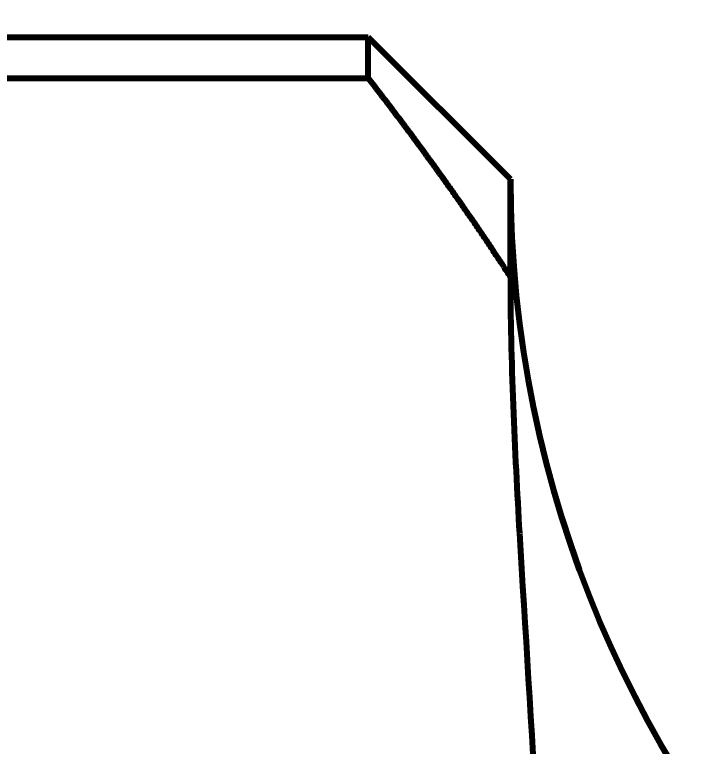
# Model space of a CAD drawing. Header units: millimetres. Extents: x -92220 to 11040, y -5929 to 27498.
# Drawn here: x 6837.011 to 6839.436, y 416.503 to 419.079 of the extents above; entities that cross this region are included whole.
import ezdxf

# ---------------------------------------------------------------- set-up
doc = ezdxf.new("R2010")
doc.units = ezdxf.units.MM
doc.layers.add('13 Канализация 2', color=7, linetype='Continuous')
doc.layers.add('33 Вода ветка 13', color=7, linetype='Continuous')
doc.styles.get("Standard").update_dxf_attribs({"font": 'arial.ttf'})
doc.dimstyles.new('ISO-25', dxfattribs={"dimtxt": 2.5, "dimasz": 2.5, "dimexe": 1.25, "dimexo": 0.625, "dimtad": 1, "dimtxsty": 'Standard', "dimcen": 2.5, "dimadec": 0, "dimazin": 0, "dimtfac": 1, "dimtmove": 0, "dimatfit": 3, "dimfxl": 1, "dimarcsym": 0})

# ---------------------------------------------------------------- blocks, each defined once
blk = doc.blocks.new('*D93')
at = {"layer": '13 Канализация 2', "color": 0, "lineweight": -2}
for p, q in [((6839.7773, 1000), (6761.3075, 1000)), ((6771.3075, 20), (6771.3075, 980)), ((6839.7773, 0), (6761.3075, 0))]:
    blk.add_line(p, q, dxfattribs=at)
at = {"layer": '13 Канализация 2', "color": 0}
for points in [[(6774.6408, 980), (6767.9742, 980), (6771.3075, 1000)], [(6767.9742, 20), (6774.6408, 20), (6771.3075, 0)]]:
    blk.add_solid(points, dxfattribs=at)
at = {"layer": 'Defpoints', "color": 0}
for p in [(6771.3075, 1000), (6839.7773, 1000), (6839.7773, 0)]:
    blk.add_point(p, dxfattribs=at)
at = {"layer": '13 Канализация 2', "color": 0, "insert": (6754.8443, 500), "char_height": 12.5, "attachment_point": 5, "rotation": 90}
blk.add_mtext('1000*', dxfattribs=at)
blk = doc.blocks.new('A$C1DB273BE')
at = {"color": 0, "lineweight": -2}
for p, q in [((-4.408, -18.1554), (-4.408, -18.5)), ((-4.408, -18.5), (-3.908, -19)), ((8.592, -18.8551), (-3.908, -18.8551)), ((-3.908, -18.8551), (-3.908, -19)), ((8.592, -19), (-3.908, -19))]:
    blk.add_line(p, q, dxfattribs=at)
blk.add_arc((-8.408, -18.5), 4, 0, 90, dxfattribs=at)
blk.add_open_spline([(-4.408, -18.1554), (-4.408, -17.8735), (-4.4232, -17.5352), (-4.4787, -16.5978), (-4.535, -15.8113), (-4.535, -15.1554), (-4.535, -14.4996), (-4.4787, -13.7131), (-4.4232, -12.7757), (-4.408, -12.4374), (-4.408, -12.1554)], degree=3, knots=[-0.562687, -0.562687, -0.562687, -0.562687, -0.393512, -0.393512, 0, 0, 0, 0.393512, 0.393512, 0.562687, 0.562687, 0.562687, 0.562687], dxfattribs=at)
blk.add_rational_spline([(-3.908, -18.8551), (-4.1841, -18.5006), (-4.408, -18.1554)], [1, 1.00069694427, 1], degree=2, dxfattribs=at)

msp = doc.modelspace()

# ---------------------------------------------------------------- block references
at = {"layer": '33 Вода ветка 13', "color": 4, "lineweight": 80, "rotation": 180}
msp.add_blockref('A$C1DB273BE', (6834.3484, 400), dxfattribs=at)

# ---------------------------------------------------------------- dimensions: what is measured, and where the dimension line sits
at = {"layer": '13 Канализация 2'}
dim = msp.add_linear_dim(base=(6771.3075, 1000), p1=(6839.7773, 0), p2=(6839.7773, 1000), angle=90, dimstyle='ISO-25', override={"dimtxt": 12.5, "dimasz": 20, "dimexe": 10, "dimexo": 0, "dimgap": 10, "dimdec": 0, "dimpost": '*'}, dxfattribs=at)
dim.commit()
dim.dimension.update_dxf_attribs({"geometry": '*D93', "text_midpoint": (6754.8443, 500)})

doc.saveas('drawing.dxf')
